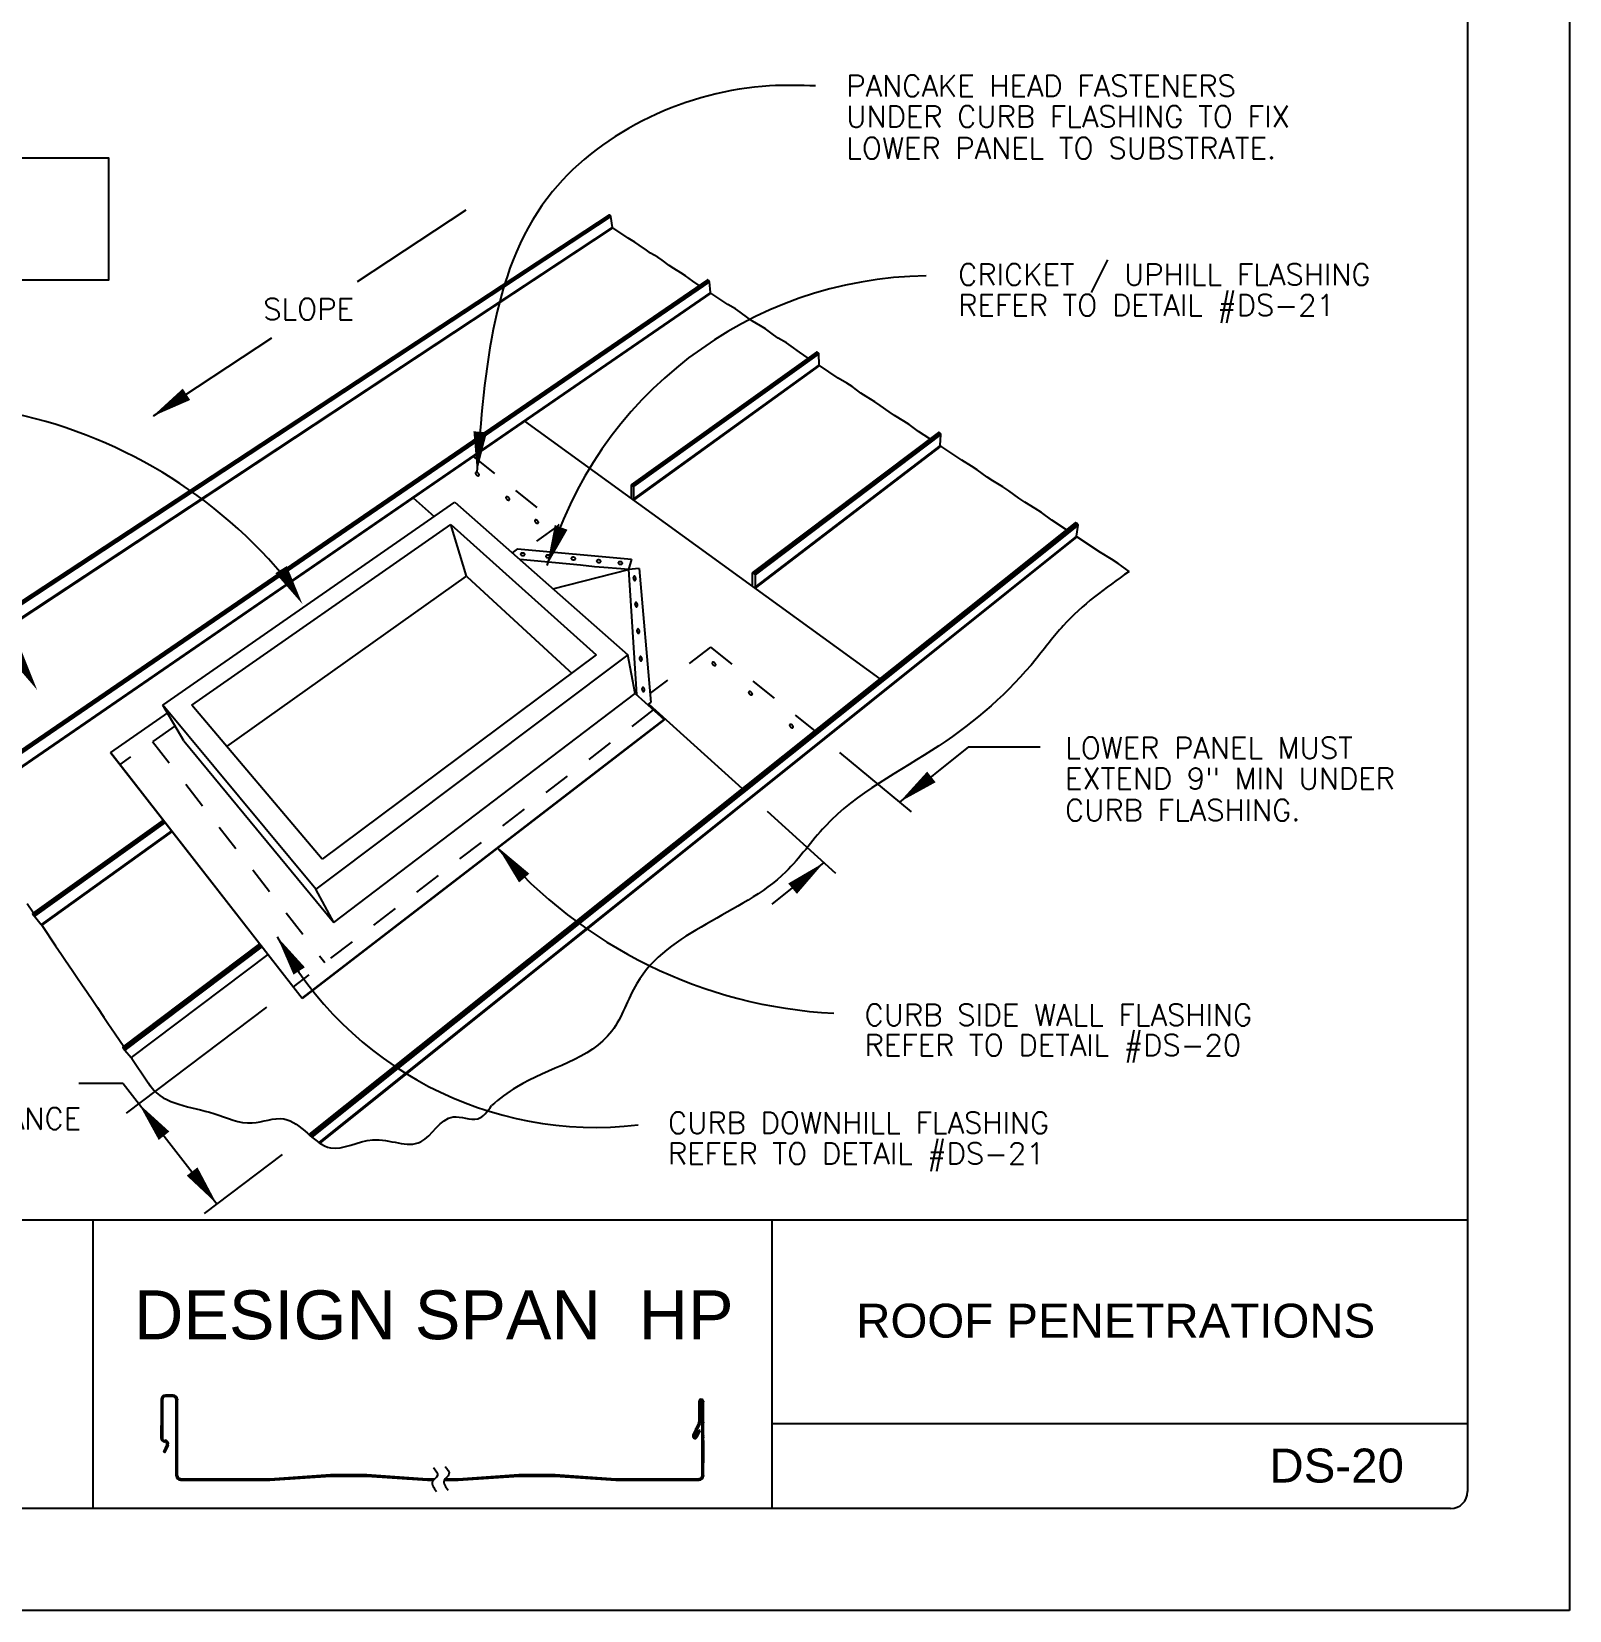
# Model space of a CAD drawing. Extents: x 137.7 to 146.2, y -37.9 to -26.9.
# Drawn here: x 140.54 to 146.21, y -37.87 to -32.06 of the extents above; entities that cross this region are included whole.
import ezdxf

# ---------------------------------------------------------------- set-up
doc = ezdxf.new("R2010")
doc.units = 0
doc.header["$LTSCALE"] = 0.5
doc.header["$MEASUREMENT"] = 0
doc.linetypes.add('HIDDEN2', pattern=[0.1875, 0.125, -0.0625])
doc.layers.get('0').update_dxf_attribs({"linetype": 'CONTINUOUS'})
for name, color, linetype in [('BORDER', 9, 'CONTINUOUS'), ('DIM', 4, 'CONTINUOUS'), ('DWG', 2, 'CONTINUOUS')]:
    doc.layers.add(name, color=color, linetype=linetype)
doc.styles.add('ROMAND', font='romand.shx')
doc.styles.get("Standard").update_dxf_attribs({"font": 'romans.shx'})

msp = doc.modelspace()

# ---------------------------------------------------------------- linework, layer by layer
at = {"color": 5}
for p, q in [((142.142, -32.7131), (141.7412, -32.9771)), ((141.4265, -33.1843), (140.9896, -33.472))]:
    msp.add_line(p, q, dxfattribs=at)
msp.add_lwpolyline([(138.4964, -32.5207), (140.8256, -32.5207), (140.8256, -32.9709), (138.4964, -32.9709)], close=True, dxfattribs=at)
at = {"layer": 'BORDER'}
for p, q in [((146.2055, -26.8697), (146.2055, -37.8697)), ((145.8305, -27.3072), (145.8305, -37.4322)), ((145.8305, -36.4322), (138.268, -36.4322)), ((140.768, -36.4322), (140.768, -37.4947)), ((143.268, -36.4322), (143.268, -37.4947)), ((141.0191, -37.0935), (141.0191, -37.2362)), ((141.0245, -37.0935), (141.0245, -37.2362)), ((141.0635, -37.077), (141.0356, -37.077)), ((141.0635, -37.0824), (141.0356, -37.0824)), ((141.0746, -37.3737), (141.0746, -37.0935)), ((141.08, -37.3737), (141.08, -37.0935)), ((142.9998, -37.1006), (142.9998, -37.1755)), ((143.0052, -37.1006), (143.0052, -37.1755)), ((143.0082, -37.0976), (143.0082, -37.0976)), ((143.0113, -37.3737), (143.0113, -37.1006)), ((143.0167, -37.3737), (143.0167, -37.1006)), ((141.0191, -37.2362), (141.0191, -37.1891)), ((142.9988, -37.1802), (142.978, -37.2248)), ((143.0037, -37.1824), (142.9828, -37.2271)), ((142.9884, -37.2296), (142.9995, -37.2058)), ((142.9932, -37.2319), (143.0043, -37.2081)), ((143.0043, -37.2081), (142.9995, -37.2058)), ((145.8305, -37.1822), (143.268, -37.1822)), ((141.0402, -37.2589), (141.0279, -37.2852)), ((141.0321, -37.2434), (141.0328, -37.2433)), ((141.0325, -37.2487), (141.0332, -37.2487)), ((141.045, -37.2611), (141.0328, -37.2874)), ((142.982, -37.236), (142.982, -37.236)), ((142.9843, -37.2311), (142.9843, -37.2311)), ((143.0167, -37.2436), (143.0167, -37.3267)), ((141.0328, -37.2874), (141.0279, -37.2852)), ((141.091, -37.3848), (141.4192, -37.3848)), ((141.4192, -37.3848), (141.6429, -37.3697)), ((141.4192, -37.3901), (141.6429, -37.3751)), ((141.6429, -37.3697), (141.777, -37.3697)), ((141.6429, -37.3751), (141.777, -37.3751)), ((141.777, -37.3697), (142.0007, -37.3848)), ((141.777, -37.3751), (142.0007, -37.3901)), ((142.0007, -37.3848), (142.0278, -37.3848)), ((142.0662, -37.3848), (142.1128, -37.3848)), ((142.1128, -37.3848), (142.3365, -37.3697)), ((142.1128, -37.3901), (142.3365, -37.3751)), ((142.3365, -37.3697), (142.4706, -37.3697)), ((142.3365, -37.3751), (142.4706, -37.3751)), ((142.4706, -37.3697), (142.6943, -37.3848)), ((142.4706, -37.3751), (142.6943, -37.3901)), ((142.6943, -37.3848), (143.0002, -37.3848)), ((141.091, -37.3901), (141.4192, -37.3901)), ((142.0007, -37.3901), (142.0228, -37.3901)), ((142.0624, -37.3901), (142.1128, -37.3901)), ((142.6943, -37.3901), (143.0002, -37.3901)), ((145.768, -37.4947), (138.3305, -37.4947)), ((146.2055, -37.8697), (137.7055, -37.8697))]:
    msp.add_line(p, q, dxfattribs=at)
for centre, radius, start, end in [((141.0356, -37.0935), 0.0165, 90, 180), ((141.0356, -37.0935), 0.0111, 90, 180), ((141.0635, -37.0935), 0.0165, 0, 90), ((141.0635, -37.0935), 0.0111, 0, 90), ((143.0082, -37.1006), 0.00841, 90, 180), ((143.0082, -37.1006), 0.00841, 0, 90), ((143.0082, -37.1006), 0.00304, 90, 180), ((143.0082, -37.1006), 0.00304, 360, 90), ((142.9887, -37.1755), 0.0111, 335, 0), ((142.9887, -37.1755), 0.0165, 335, 0), ((141.0316, -37.2362), 0.0125, 180, 274), ((141.0316, -37.2362), 0.00716, 180, 274), ((141.0337, -37.2558), 0.0125, 335, 94), ((141.0337, -37.2558), 0.00716, 335, 94), ((142.9856, -37.2283), 0.00841, 155, 245), ((142.9856, -37.2283), 0.00841, 245, 335), ((142.9856, -37.2283), 0.00304, 155, 245), ((142.9856, -37.2283), 0.00304, 245, 335), ((141.091, -37.3737), 0.0165, 180, 270), ((141.091, -37.3737), 0.0111, 180, 270), ((143.0002, -37.3737), 0.0111, 270, 360), ((143.0002, -37.3737), 0.0165, 270, 0), ((145.768, -37.4322), 0.0625, 270, 0)]:
    msp.add_arc(centre, radius, start, end, dxfattribs=at)
for points in [[(142.023, -37.3438), (142.0367, -37.373), (142.0192, -37.3954), (142.0337, -37.4319)], [(142.0659, -37.3391), (142.0795, -37.3683), (142.0621, -37.3907), (142.0765, -37.4272)]]:
    msp.add_spline(points, degree=3, dxfattribs=at)
for p in [(141.08, -37.0935), (143.0167, -37.1006), (142.9891, -37.201), (142.9998, -37.1779), (142.9998, -37.1779), (143.0167, -37.1779), (143.0167, -37.2324), (143.0169, -37.2268), (141.0328, -37.2874), (141.0328, -37.2874), (143.0167, -37.3156), (141.08, -37.3737), (141.091, -37.3848), (141.9251, -37.3848), (141.9251, -37.3848), (143.0002, -37.3848), (143.0167, -37.3737)]:
    msp.add_point(p, dxfattribs=at)
at = {"layer": 'DIM', "color": 5}
for p, q in [((143.5176, -34.7105), (143.781, -34.9288)), ((143.9929, -34.689), (143.7381, -34.8932)), ((143.9929, -34.689), (144.2569, -34.689)), ((143.2507, -34.9266), (143.5027, -35.1545)), ((143.4601, -35.1159), (143.2688, -35.2691)), ((141.4076, -35.6481), (140.8913, -36.0388)), ((140.8796, -35.9298), (140.7165, -35.9298)), ((140.8796, -35.9298), (141.2247, -36.3726)), ((141.4657, -36.1902), (141.1783, -36.4077))]:
    msp.add_line(p, q, dxfattribs=at)
for points in [[(140.987, -33.4731, 0, 0.05, 0), (141.1128, -33.3913, 0.05, 0.05, 0)], [(142.1824, -33.679, 0, 0.05, 0), (142.1944, -33.5295, 0.05, 0.05, 0)], [(142.4403, -34.0219, 0, 0.05, 0), (142.4925, -33.8813, 0.05, 0.05, 0)], [(141.5402, -34.1644, 0, 0.05, 0), (141.4614, -34.0367, 0.05, 0.05, 0)], [(140.5633, -34.4803, 0, 0.05, 0), (140.4854, -34.3522, 0.05, 0.05, 0)], [(143.7381, -34.8932, 0, 0.05, 0), (143.8559, -34.8004, 0.05, 0.05, 0)], [(142.2589, -35.0588, 0, 0.05, 0), (142.3565, -35.1727, 0.05, 0.05, 0)], [(143.4601, -35.1159, 0, 0.05, 0), (143.3448, -35.2119, 0.05, 0.05, 0)], [(141.4466, -35.3888, 0, 0.05, 0), (141.5279, -35.5149, 0.05, 0.05, 0)], [(140.9374, -36.0039, 0, 0.05, 0), (141.0302, -36.1217, 0.05, 0.05, 0)], [(141.2247, -36.3726, 0, 0.05, 0), (141.1336, -36.2534, 0.05, 0.05, 0)]]:
    msp.add_lwpolyline(points, format="xyseb", dxfattribs=at)
for centre, radius, start, end in [((143.8569, -34.4286), 1.4738, 90.78271, 163.982), ((140.0993, -35.2115), 1.79, 38.92964, 78.94965), ((143.5831, -33.9292), 1.7433, 220.55234, 267.1445), ((142.6207, -34.7578), 1.3329, 208.25566, 276.67845)]:
    msp.add_arc(centre, radius, start, end, dxfattribs=at)
msp.add_spline([(143.4294, -32.2554), (143.2603, -32.2554), (142.4613, -32.644), (142.1824, -33.679)], degree=3, dxfattribs=at)
at = {"layer": 'DWG'}
for p, q in [((142.6689, -32.7311), (139.9959, -34.4884)), ((142.6701, -32.7313), (139.9964, -34.4892)), ((142.6733, -32.7334), (139.9986, -34.4925)), ((142.6733, -32.7334), (142.6701, -32.7313)), ((142.6755, -32.737), (140.0015, -34.4964)), ((142.6815, -32.7765), (140.0279, -34.5289)), ((142.6829, -32.7788), (140.0298, -34.5315)), ((142.6815, -32.7765), (142.6755, -32.737)), ((142.7391, -32.8162), (142.6829, -32.7788)), ((142.7645, -32.8312), (142.7391, -32.8162)), ((142.78, -32.8415), (142.7645, -32.8312)), ((142.8063, -32.861), (142.78, -32.8415)), ((142.8221, -32.8714), (142.8063, -32.861)), ((142.8481, -32.8868), (142.8221, -32.8714)), ((142.864, -32.8974), (142.8481, -32.8868)), ((142.8909, -32.9173), (142.864, -32.8974)), ((142.907, -32.928), (142.8909, -32.9173)), ((142.9338, -32.9438), (142.907, -32.928)), ((142.9501, -32.9546), (142.9338, -32.9438)), ((142.9776, -32.9749), (142.9501, -32.9546)), ((143.0311, -32.9703), (140.2544, -34.8715)), ((143.0326, -32.9705), (140.255, -34.8725)), ((143.0361, -32.9728), (140.2575, -34.8763)), ((143.0384, -32.9766), (140.2605, -34.8803)), ((143.0422, -33.0165), (140.2865, -34.9118)), ((143.0438, -33.019), (140.2885, -34.9145)), ((143.0013, -32.9907), (142.9776, -32.9749)), ((143.0361, -32.9728), (143.0326, -32.9705)), ((143.0422, -33.0165), (143.0384, -32.9766)), ((143.1059, -33.0603), (143.0438, -33.019)), ((143.1342, -33.0771), (143.1059, -33.0603)), ((143.1514, -33.0886), (143.1342, -33.0771)), ((143.1804, -33.1099), (143.1514, -33.0886)), ((143.1978, -33.1215), (143.1804, -33.1099)), ((143.2269, -33.1388), (143.1978, -33.1215)), ((143.2445, -33.1505), (143.2269, -33.1388)), ((143.2742, -33.1723), (143.2445, -33.1505)), ((143.2921, -33.1842), (143.2742, -33.1723)), ((143.3219, -33.202), (143.2921, -33.1842)), ((143.4331, -33.2357), (142.7501, -33.725)), ((143.4349, -33.236), (142.7519, -33.7253)), ((143.4388, -33.2386), (142.7564, -33.7277)), ((143.4411, -33.2425), (142.7595, -33.7313)), ((143.34, -33.214), (143.3219, -33.202)), ((143.3704, -33.2364), (143.34, -33.214)), ((143.4024, -33.2577), (143.3704, -33.2364)), ((143.4388, -33.2386), (143.4349, -33.236)), ((143.4424, -33.2827), (143.4411, -33.2425)), ((143.4424, -33.2827), (142.7595, -33.7762)), ((143.444, -33.2853), (142.7595, -33.781)), ((143.5131, -33.3313), (143.444, -33.2853)), ((143.5448, -33.3503), (143.5131, -33.3313)), ((143.5639, -33.363), (143.5448, -33.3503)), ((143.5961, -33.3866), (143.5639, -33.363)), ((143.6155, -33.3995), (143.5961, -33.3866)), ((143.6481, -33.419), (143.6155, -33.3995)), ((143.6677, -33.4321), (143.6481, -33.419)), ((143.7007, -33.4562), (143.6677, -33.4321)), ((143.7206, -33.4695), (143.7007, -33.4562)), ((143.7541, -33.4896), (143.7206, -33.4695)), ((143.7743, -33.503), (143.7541, -33.4896)), ((142.3582, -33.4906), (143.6663, -34.4389)), ((143.8817, -33.5321), (143.1964, -34.0492)), ((143.884, -33.5324), (143.1985, -34.0496)), ((143.8883, -33.5353), (143.2035, -34.0523)), ((143.8908, -33.5394), (143.2067, -34.056)), ((143.8082, -33.5277), (143.7743, -33.503)), ((143.8503, -33.5558), (143.8082, -33.5277)), ((143.8883, -33.5353), (143.884, -33.5324)), ((143.8888, -33.5797), (143.8908, -33.5394)), ((143.8888, -33.5797), (143.2061, -34.1012)), ((143.8904, -33.5824), (143.2067, -34.1057)), ((143.9677, -33.6339), (143.8904, -33.5824)), ((144.0034, -33.6554), (143.9677, -33.6339)), ((144.0249, -33.6697), (144.0034, -33.6554)), ((144.0608, -33.6958), (144.0249, -33.6697)), ((144.0825, -33.7103), (144.0608, -33.6958)), ((144.1193, -33.7325), (144.0825, -33.7103)), ((141.948, -33.7729), (142.0255, -33.8414)), ((142.7501, -33.725), (142.7501, -33.7748)), ((142.7595, -33.7313), (142.7595, -33.781)), ((144.1414, -33.7472), (144.1193, -33.7325)), ((144.1782, -33.774), (144.1414, -33.7472)), ((144.2006, -33.7889), (144.1782, -33.774)), ((141.0259, -34.5356), (142.1016, -33.7885)), ((142.1016, -33.7885), (142.7379, -34.351)), ((144.2384, -33.8117), (144.2006, -33.7889)), ((144.2611, -33.8268), (144.2384, -33.8117)), ((144.299, -33.8544), (144.2611, -33.8268)), ((141.1325, -34.5363), (142.0862, -33.8702)), ((144.3857, -33.865), (141.563, -36.1165)), ((144.3885, -33.8654), (141.5649, -36.1181)), ((144.3935, -33.8686), (141.57, -36.1225)), ((144.396, -33.8729), (141.5745, -36.1263)), ((142.1435, -34.0604), (142.0862, -33.8702)), ((142.0862, -33.8702), (142.6211, -34.3511)), ((144.3536, -33.8907), (144.299, -33.8544)), ((144.3935, -33.8686), (144.3885, -33.8654)), ((144.3899, -33.9131), (144.396, -33.8729)), ((144.3899, -33.9131), (141.6007, -36.1467)), ((144.3916, -33.916), (141.604, -36.149)), ((144.4787, -33.974), (144.3916, -33.916)), ((142.3322, -33.9607), (142.3124, -33.9748)), ((142.3322, -33.9607), (142.7521, -33.9987)), ((142.5635, -34.02), (142.3405, -33.9997)), ((142.7521, -33.9987), (142.741, -34.0362)), ((144.5192, -33.9985), (144.4787, -33.974)), ((144.5434, -34.0146), (144.5192, -33.9985)), ((141.2609, -34.6879), (142.1435, -34.0604)), ((142.1435, -34.0604), (142.1463, -34.063)), ((142.1463, -34.063), (142.5213, -34.4082)), ((142.4623, -34.1074), (142.741, -34.0362)), ((142.6157, -34.0264), (142.5635, -34.02)), ((142.6501, -34.0296), (142.6157, -34.0264)), ((142.7123, -34.0336), (142.6501, -34.0296)), ((142.741, -34.0362), (142.7123, -34.0336)), ((142.7799, -34.0325), (142.741, -34.0362)), ((142.7413, -34.0409), (142.741, -34.0362)), ((142.741, -34.0362), (142.7697, -34.4973)), ((142.7799, -34.0325), (142.8233, -34.5263)), ((143.1964, -34.0492), (143.1964, -34.0988)), ((143.2067, -34.056), (143.2067, -34.1057)), ((144.5837, -34.0438), (144.5434, -34.0146)), ((142.7379, -34.351), (141.5893, -35.2137)), ((142.6211, -34.3511), (141.613, -35.1033)), ((142.7651, -34.4932), (142.7379, -34.351)), ((142.5213, -34.4082), (142.5317, -34.4178)), ((141.5893, -35.2137), (141.0259, -34.5356)), ((141.103, -34.6671), (141.0259, -34.5356)), ((141.613, -35.1033), (141.1325, -34.5363)), ((141.6558, -35.3365), (142.7651, -34.4932)), ((142.7651, -34.4932), (142.8714, -34.589)), ((142.8117, -34.5352), (142.8233, -34.5263)), ((142.8152, -34.5325), (143.159, -34.8435)), ((141.0426, -34.5641), (140.8329, -34.7102)), ((141.5385, -35.6156), (142.8714, -34.589)), ((142.8717, -34.5903), (141.5392, -35.6168)), ((142.8714, -34.589), (142.8717, -34.5903)), ((140.8337, -34.7115), (140.8329, -34.7102)), ((140.8329, -34.7102), (141.5385, -35.6156)), ((141.103, -34.6671), (141.6558, -35.3365)), ((141.5392, -35.6168), (140.8337, -34.7115)), ((141.0269, -34.9594), (140.5461, -35.3038)), ((141.0278, -34.9605), (140.5468, -35.3051)), ((141.0309, -34.9645), (140.5497, -35.3093)), ((141.0341, -34.9686), (140.5529, -35.3136)), ((141.0575, -34.9986), (140.5781, -35.3436)), ((141.0596, -35.0014), (140.5802, -35.3464)), ((141.6558, -35.3365), (141.5893, -35.2137)), ((140.5262, -35.2665), (140.5497, -35.3012)), ((140.5468, -35.3051), (140.5497, -35.3093)), ((140.5529, -35.3136), (140.5781, -35.3436)), ((140.5802, -35.3464), (140.6311, -35.4217)), ((140.6311, -35.4217), (140.6531, -35.4548)), ((140.6531, -35.4548), (140.6673, -35.4758)), ((141.3822, -35.4154), (140.8778, -35.7955)), ((141.3834, -35.4168), (140.8788, -35.7971)), ((141.3868, -35.4213), (140.882, -35.8019)), ((141.3902, -35.4256), (140.8854, -35.8064)), ((141.4121, -35.4537), (140.9094, -35.8341)), ((140.6673, -35.4758), (140.6924, -35.5125)), ((140.6924, -35.5125), (140.7068, -35.5338)), ((140.7068, -35.5338), (140.7296, -35.568)), ((140.7296, -35.568), (140.7442, -35.5896)), ((140.7442, -35.5896), (140.77, -35.6274)), ((140.77, -35.6274), (140.7848, -35.6494)), ((141.5385, -35.6156), (141.5392, -35.6168)), ((140.7848, -35.6494), (140.8084, -35.6847)), ((140.8084, -35.6847), (140.8235, -35.707)), ((140.8235, -35.707), (140.8501, -35.746)), ((140.8501, -35.746), (140.8816, -35.7926)), ((140.8788, -35.7971), (140.882, -35.8019)), ((140.8854, -35.8064), (140.9094, -35.8341)), ((140.9116, -35.8371), (140.9697, -35.923)), ((140.9697, -35.923), (140.9824, -35.9421))]:
    msp.add_line(p, q, dxfattribs=at)
at = {"layer": 'DWG', "color": 46, "linetype": 'HIDDEN2'}
for p, q in [((142.169, -33.6208), (142.4836, -33.8733)), ((142.4836, -33.8733), (142.3582, -33.9631)), ((143.0429, -34.322), (142.8203, -34.4924)), ((143.0429, -34.322), (143.4267, -34.63)), ((142.8319, -34.5533), (141.5059, -35.5737)), ((141.0708, -34.6121), (140.8669, -34.7541)), ((140.9878, -34.6698), (141.6224, -35.484))]:
    msp.add_line(p, q, dxfattribs=at)
at = {"layer": 'DWG', "flags": 128}
for points in [[(142.6701, -32.7313, 0.008636), (142.67, -32.7313, 0.015658), (142.6699, -32.7312, 0.001118), (142.6698, -32.7312, 0.008587), (142.6698, -32.7312, 0.010381), (142.6697, -32.7311, 0.009735), (142.6697, -32.7311, 0.011886), (142.6696, -32.7311, 0.011129), (142.6695, -32.7311, 0.013652), (142.6695, -32.7311, 0.012796), (142.6694, -32.731, 0.015642), (142.6694, -32.731, 0.014729), (142.6693, -32.731, 0.017734), (142.6692, -32.731, 0.016846), (142.6692, -32.731, 0.019684), (142.6691, -32.731, 0.018942), (142.6691, -32.731, 0.021136), (142.6691, -32.7311, 0.005905), (142.669, -32.7311, 0.036498), (142.669, -32.7311, 0.02101), (142.6689, -32.7311)], [(142.6755, -32.737, 0.011155), (142.6754, -32.7367, 0.021343), (142.6754, -32.7366, 0.001869), (142.6753, -32.7363, 0.011006), (142.6753, -32.7362, 0.009303), (142.6752, -32.736, 0.009761), (142.6751, -32.7358, 0.008784), (142.675, -32.7356, 0.009019), (142.6749, -32.7354, 0.008626), (142.6748, -32.7352, 0.00867), (142.6747, -32.735, 0.008805), (142.6746, -32.7348, 0.008665), (142.6744, -32.7346, 0.009347), (142.6743, -32.7344, 0.009003), (142.6741, -32.7342, 0.010331), (142.674, -32.7341, 0.009734), (142.6738, -32.7339, 0.011905), (142.6738, -32.7339, 0.002181), (142.6735, -32.7336, 0.023119), (142.6734, -32.7336, 0.012086), (142.6733, -32.7334)], [(142.6829, -32.7788, -0.011941), (142.6828, -32.7787, -0.022851), (142.6827, -32.7787, -0.002131), (142.6826, -32.7785, -0.011764), (142.6825, -32.7785, -0.009647), (142.6824, -32.7784, -0.010228), (142.6824, -32.7783, -0.00894), (142.6823, -32.7782, -0.009273), (142.6822, -32.7781, -0.008621), (142.6821, -32.7779, -0.008752), (142.682, -32.7778, -0.008643), (142.6819, -32.7777, -0.00859), (142.6818, -32.7775, -0.009009), (142.6818, -32.7774, -0.008764), (142.6817, -32.7773, -0.00977), (142.6816, -32.7771, -0.0093), (142.6816, -32.777, -0.011041), (142.6816, -32.7769, -0.001881), (142.6815, -32.7767, -0.021422), (142.6815, -32.7766, -0.011192), (142.6815, -32.7765)], [(143.0326, -32.9705, 0.008889), (143.0324, -32.9705, 0.016114), (143.0324, -32.9704, 0.001183), (143.0322, -32.9703, 0.00884), (143.0322, -32.9703, 0.010599), (143.0321, -32.9703, 0.009963), (143.0321, -32.9703, 0.012084), (143.032, -32.9702, 0.011335), (143.0319, -32.9702, 0.013835), (143.0318, -32.9702, 0.012984), (143.0317, -32.9702, 0.01582), (143.0317, -32.9702, 0.014906), (143.0316, -32.9702, 0.017925), (143.0315, -32.9702, 0.017028), (143.0315, -32.9702, 0.019911), (143.0314, -32.9702, 0.019151), (143.0313, -32.9702, 0.021423), (143.0313, -32.9702, 0.006061), (143.0312, -32.9702, 0.036964), (143.0312, -32.9703, 0.021304), (143.0311, -32.9703)], [(143.0384, -32.9766, 0.012706), (143.0383, -32.9763, 0.024126), (143.0383, -32.9762, 0.002395), (143.0382, -32.9758, 0.01253), (143.0382, -32.9758, 0.010373), (143.0381, -32.9755, 0.010964), (143.038, -32.9753, 0.009638), (143.0379, -32.9751, 0.009979), (143.0378, -32.9749, 0.009303), (143.0377, -32.9747, 0.009438), (143.0376, -32.9745, 0.009323), (143.0375, -32.9743, 0.009269), (143.0373, -32.9741, 0.009699), (143.0372, -32.9739, 0.009449), (143.037, -32.9737, 0.010482), (143.0369, -32.9735, 0.010005), (143.0367, -32.9734, 0.011777), (143.0367, -32.9733, 0.002121), (143.0364, -32.9731, 0.022663), (143.0363, -32.973, 0.011929), (143.0361, -32.9728)], [(143.0438, -33.019, -0.011786), (143.0436, -33.0189, -0.022403), (143.0435, -33.0188, -0.002073), (143.0434, -33.0186, -0.011637), (143.0433, -33.0186, -0.009912), (143.0432, -33.0185, -0.010375), (143.0431, -33.0184, -0.00938), (143.043, -33.0183, -0.009618), (143.0429, -33.0181, -0.009218), (143.0428, -33.018, -0.009262), (143.0427, -33.0179, -0.009405), (143.0427, -33.0177, -0.00926), (143.0426, -33.0176, -0.009965), (143.0425, -33.0174, -0.009613), (143.0424, -33.0173, -0.010973), (143.0424, -33.0172, -0.010368), (143.0423, -33.017, -0.01257), (143.0423, -33.017, -0.00241), (143.0423, -33.0167, -0.024217), (143.0422, -33.0167, -0.01275), (143.0422, -33.0165)], [(143.4349, -33.236, 0.009145), (143.4347, -33.2359, 0.016578), (143.4347, -33.2359, 0.00125), (143.4345, -33.2358, 0.009094), (143.4344, -33.2358, 0.010797), (143.4343, -33.2357, 0.010177), (143.4342, -33.2357, 0.012252), (143.4341, -33.2357, 0.011514), (143.434, -33.2356, 0.013986), (143.434, -33.2356, 0.013138), (143.4339, -33.2356, 0.015978), (143.4338, -33.2356, 0.015054), (143.4337, -33.2356, 0.018125), (143.4336, -33.2356, 0.017202), (143.4335, -33.2356, 0.020201), (143.4334, -33.2356, 0.019398), (143.4333, -33.2356, 0.021846), (143.4333, -33.2356, 0.006296), (143.4332, -33.2357, 0.037673), (143.4332, -33.2357, 0.02174), (143.4331, -33.2357)], [(143.4411, -33.2425, 0.014647), (143.4411, -33.2422, 0.02753), (143.4411, -33.2421, 0.003131), (143.441, -33.2418, 0.014435), (143.441, -33.2417, 0.011688), (143.4409, -33.2415, 0.01245), (143.4408, -33.2412, 0.01066), (143.4408, -33.241, 0.011141), (143.4407, -33.2408, 0.01009), (143.4405, -33.2406, 0.010343), (143.4404, -33.2404, 0.009902), (143.4403, -33.2401, 0.009958), (143.4401, -33.2399, 0.010074), (143.44, -33.2397, 0.009937), (143.4398, -33.2395, 0.010625), (143.4396, -33.2394, 0.010281), (143.4395, -33.2392, 0.011623), (143.4394, -33.2391, 0.002056), (143.4391, -33.2389, 0.022171), (143.439, -33.2388, 0.011751), (143.4388, -33.2386)], [(143.444, -33.2853, -0.011611), (143.4438, -33.2852, -0.021919), (143.4437, -33.2851, -0.002009), (143.4435, -33.285, -0.011485), (143.4435, -33.2849, -0.010183), (143.4434, -33.2848, -0.010515), (143.4433, -33.2847, -0.00986), (143.4432, -33.2846, -0.009987), (143.4431, -33.2844, -0.009899), (143.443, -33.2843, -0.009834), (143.4429, -33.2841, -0.010303), (143.4428, -33.284, -0.010039), (143.4427, -33.2838, -0.011122), (143.4426, -33.2837, -0.010628), (143.4426, -33.2835, -0.012458), (143.4425, -33.2834, -0.011679), (143.4425, -33.2833, -0.014482), (143.4425, -33.2832, -0.003152), (143.4424, -33.283, -0.027638), (143.4424, -33.2829, -0.014698), (143.4424, -33.2827)], [(143.884, -33.5324, 0.009388), (143.8838, -33.5323, 0.017031), (143.8837, -33.5322, 0.001316), (143.8835, -33.5321, 0.009334), (143.8835, -33.5321, 0.010955), (143.8833, -33.5321, 0.010358), (143.8832, -33.532, 0.012368), (143.8831, -33.532, 0.011644), (143.883, -33.5319, 0.014085), (143.8828, -33.5319, 0.013235), (143.8827, -33.5319, 0.016099), (143.8826, -33.5319, 0.015152), (143.8825, -33.5319, 0.018333), (143.8824, -33.5319, 0.017358), (143.8823, -33.5319, 0.020577), (143.8822, -33.5319, 0.019696), (143.8821, -33.5319, 0.022466), (143.882, -33.5319, 0.006647), (143.8819, -33.532, 0.038734), (143.8818, -33.532, 0.022381), (143.8817, -33.5321)], [(143.8908, -33.5394, 0.017106), (143.8908, -33.5391, 0.031718), (143.8908, -33.539, 0.004182), (143.8907, -33.5386, 0.016851), (143.8907, -33.5385, 0.013335), (143.8906, -33.5383, 0.014314), (143.8906, -33.5381, 0.011904), (143.8905, -33.5379, 0.012568), (143.8904, -33.5376, 0.011014), (143.8902, -33.5374, 0.011422), (143.8901, -33.5372, 0.010556), (143.89, -33.537, 0.010749), (143.8898, -33.5367, 0.010474), (143.8897, -33.5365, 0.010472), (143.8895, -33.5363, 0.010758), (143.8893, -33.5361, 0.010561), (143.8891, -33.5359, 0.01144), (143.8891, -33.5359, 0.001985), (143.8887, -33.5356, 0.021639), (143.8886, -33.5355, 0.011549), (143.8883, -33.5353)], [(143.8904, -33.5824, -0.011412), (143.8902, -33.5823, -0.021395), (143.8901, -33.5822, -0.00194), (143.8899, -33.582, -0.011303), (143.8899, -33.582, -0.010457), (143.8898, -33.5819, -0.010644), (143.8896, -33.5817, -0.010386), (143.8895, -33.5816, -0.010379), (143.8894, -33.5815, -0.01068), (143.8893, -33.5813, -0.010478), (143.8892, -33.5812, -0.011372), (143.8891, -33.581, -0.010953), (143.889, -33.5809, -0.012541), (143.889, -33.5807, -0.011862), (143.8889, -33.5805, -0.014321), (143.8889, -33.5804, -0.01332), (143.8888, -33.5803, -0.016907), (143.8888, -33.5802, -0.004211), (143.8888, -33.58, -0.031847), (143.8888, -33.5799, -0.017169), (143.8888, -33.5797)], [(144.3885, -33.8654, 0.009599), (144.3883, -33.8652, 0.017439), (144.3882, -33.8652, 0.001375), (144.3879, -33.865, 0.00954), (144.3879, -33.865, 0.011043), (144.3877, -33.8649, 0.010478), (144.3876, -33.8649, 0.012401), (144.3874, -33.8648, 0.011694), (144.3873, -33.8648, 0.014101), (144.3871, -33.8648, 0.013243), (144.387, -33.8647, 0.016163), (144.3868, -33.8647, 0.015172), (144.3867, -33.8647, 0.018544), (144.3865, -33.8647, 0.01748), (144.3864, -33.8647, 0.021069), (144.3863, -33.8647, 0.020055), (144.3862, -33.8648, 0.023364), (144.3861, -33.8648, 0.007173), (144.3859, -33.8649, 0.040296), (144.3859, -33.8649, 0.023316), (144.3857, -33.865)], [(144.396, -33.8729, 0.020259), (144.396, -33.8727, 0.03687), (144.396, -33.8725, 0.005704), (144.396, -33.8722, 0.019953), (144.396, -33.8721, 0.015446), (144.3959, -33.8719, 0.016698), (144.3959, -33.8716, 0.013445), (144.3958, -33.8714, 0.014351), (144.3957, -33.8712, 0.012115), (144.3955, -33.8709, 0.012727), (144.3954, -33.8707, 0.011298), (144.3953, -33.8704, 0.011667), (144.3951, -33.8702, 0.0109), (144.3949, -33.87, 0.011061), (144.3947, -33.8698, 0.010876), (144.3945, -33.8695, 0.010844), (144.3943, -33.8693, 0.011223), (144.3943, -33.8693, 0.001908), (144.3939, -33.869, 0.021064), (144.3938, -33.8688, 0.011321), (144.3935, -33.8686)], [(144.3916, -33.916, -0.011187), (144.3914, -33.9158, -0.02083), (144.3913, -33.9157, -0.001865), (144.391, -33.9155, -0.01109), (144.391, -33.9155, -0.010733), (144.3908, -33.9154, -0.010759), (144.3907, -33.9152, -0.010965), (144.3906, -33.9151, -0.010797), (144.3905, -33.9149, -0.011586), (144.3904, -33.9148, -0.011208), (144.3903, -33.9146, -0.012664), (144.3902, -33.9144, -0.01204), (144.3901, -33.9143, -0.014313), (144.39, -33.9141, -0.01339), (144.39, -33.914, -0.016701), (144.3899, -33.9138, -0.015423), (144.3899, -33.9136, -0.02002), (144.3899, -33.9136, -0.005744), (144.3898, -33.9134, -0.037026), (144.3898, -33.9133, -0.020336), (144.3899, -33.9131)], [(140.5461, -35.3038, 0.038893), (140.5461, -35.3038, 0.095565), (140.5461, -35.3039, 0.027614), (140.5461, -35.3039, 0.02875), (140.5461, -35.3039, 0.00616), (140.5461, -35.3039, 0.011694), (140.5461, -35.304, 0.004224), (140.5462, -35.304, 0.006193), (140.5462, -35.3041, 0.002965), (140.5462, -35.3041, 0.003842), (140.5463, -35.3042, 0.002176), (140.5463, -35.3043, 0.002639), (140.5463, -35.3043, 0.001674), (140.5464, -35.3044, 0.001947), (140.5465, -35.3045, 0.001342), (140.5465, -35.3046, 0.001516), (140.5466, -35.3047, 0.001114), (140.5466, -35.3047, 0.000021), (140.5467, -35.3049, 0.002162), (140.5468, -35.305, 0.001138), (140.5468, -35.3051)], [(140.5497, -35.3093, 0.001255), (140.5499, -35.3096, 0.002596), (140.55, -35.3097, 0.000026), (140.5503, -35.3102, 0.001235), (140.5503, -35.3102, 0.001041), (140.5505, -35.3104, 0.001092), (140.5506, -35.3107, 0.000998), (140.5508, -35.3109, 0.001017), (140.551, -35.3111, 0.001003), (140.5512, -35.3114, 0.000995), (140.5513, -35.3116, 0.001059), (140.5515, -35.3118, 0.00102), (140.5517, -35.3121, 0.001175), (140.5518, -35.3123, 0.001098), (140.552, -35.3125, 0.001379), (140.5522, -35.3127, 0.001242), (140.5523, -35.3129, 0.00173), (140.5523, -35.3129, 0.000052), (140.5526, -35.3133, 0.003788), (140.5527, -35.3134, 0.001777), (140.5529, -35.3136)], [(140.5781, -35.3436, -0.001783), (140.5782, -35.3437, -0.003803), (140.5783, -35.3438, -0.000053), (140.5784, -35.344, -0.001734), (140.5784, -35.344, -0.00124), (140.5786, -35.3441, -0.001379), (140.5787, -35.3443, -0.001093), (140.5788, -35.3444, -0.001172), (140.5789, -35.3446, -0.001014), (140.579, -35.3447, -0.001053), (140.5791, -35.3449, -0.000987), (140.5792, -35.345, -0.000997), (140.5793, -35.3452, -0.001007), (140.5795, -35.3454, -0.000989), (140.5796, -35.3455, -0.001078), (140.5797, -35.3457, -0.001029), (140.5798, -35.3458, -0.001216), (140.5798, -35.3458, -0.000025), (140.58, -35.3461, -0.002555), (140.5801, -35.3462, -0.001236), (140.5802, -35.3464)], [(140.8778, -35.7955, 0.037321), (140.8778, -35.7955, 0.092743), (140.8778, -35.7955, 0.026006), (140.8778, -35.7955, 0.02765), (140.8778, -35.7955, 0.005909), (140.8779, -35.7956, 0.011276), (140.8779, -35.7956, 0.004107), (140.8779, -35.7957, 0.006002), (140.8779, -35.7958, 0.002901), (140.878, -35.7959, 0.003745), (140.878, -35.7959, 0.002144), (140.8781, -35.796, 0.00259), (140.8781, -35.7961, 0.001663), (140.8782, -35.7962, 0.001926), (140.8783, -35.7963, 0.001346), (140.8783, -35.7964, 0.001513), (140.8784, -35.7966, 0.00113), (140.8784, -35.7966, 0.000021), (140.8786, -35.7968, 0.002198), (140.8786, -35.7969, 0.001153), (140.8788, -35.7971)], [(140.882, -35.8019, 0.001232), (140.8822, -35.8022, 0.002526), (140.8823, -35.8024, 0.000025), (140.8827, -35.8029, 0.001215), (140.8827, -35.8029, 0.001076), (140.8829, -35.8031, 0.001109), (140.8831, -35.8034, 0.001062), (140.8832, -35.8037, 0.001064), (140.8834, -35.8039, 0.001098), (140.8836, -35.8042, 0.001071), (140.8838, -35.8044, 0.001194), (140.884, -35.8047, 0.00113), (140.8842, -35.8049, 0.001369), (140.8843, -35.8051, 0.001253), (140.8845, -35.8054, 0.001669), (140.8847, -35.8055, 0.001464), (140.8848, -35.8058, 0.002192), (140.8849, -35.8058, 0.000086), (140.8851, -35.8061, 0.004899), (140.8852, -35.8062, 0.002269), (140.8854, -35.8064)], [(140.9094, -35.8341, -0.002276), (140.9095, -35.8342, -0.004918), (140.9095, -35.8343, -0.000086), (140.9097, -35.8345, -0.002197), (140.9097, -35.8345, -0.00146), (140.9098, -35.8346, -0.001668), (140.9099, -35.8348, -0.001246), (140.9101, -35.8349, -0.001364), (140.9102, -35.8351, -0.001122), (140.9103, -35.8352, -0.001187), (140.9104, -35.8354, -0.001061), (140.9105, -35.8356, -0.00109), (140.9107, -35.8357, -0.001053), (140.9108, -35.8359, -0.001052), (140.9109, -35.8361, -0.001095), (140.911, -35.8363, -0.001064), (140.9112, -35.8364, -0.001197), (140.9112, -35.8364, -0.000024), (140.9114, -35.8368, -0.002486), (140.9115, -35.8369, -0.001214), (140.9116, -35.8371)]]:
    msp.add_lwpolyline(points, format="xyb", dxfattribs=at)
at = {"layer": 'DWG'}
for centre, radius, start, end in [((142.7484, -33.7376), 0.0128, 29.56325, 82.00985), ((143.1945, -34.0631), 0.0141, 30.18761, 82.54449)]:
    msp.add_arc(centre, radius, start, end, dxfattribs=at)
at = {"layer": 'DWG', "color": 46, "linetype": 'HIDDEN2', "extrusion": (0, 0, -1)}
for centre, major_axis in [((142.1839, -33.6849), (0.00619, -0.00509)), ((142.2959, -33.7748), (0.00619, -0.00509)), ((142.4021, -33.86), (0.00619, -0.00509)), ((142.3511, -33.9804), (0.00798, -0.00067)), ((142.4437, -33.9882), (0.00798, -0.00067)), ((142.5375, -33.996), (0.00798, -0.00067)), ((142.6311, -34.0058), (0.00798, -0.00067)), ((142.7105, -34.0125), (0.00798, -0.00067)), ((142.763, -34.069), (0.00133, -0.0079)), ((142.7692, -34.1657), (0.00133, -0.0079)), ((142.7764, -34.2634), (0.00133, -0.0079)), ((142.7857, -34.3652), (0.00133, -0.0079)), ((143.0551, -34.384), (0.00619, -0.00509)), ((142.7949, -34.4783), (0.00133, -0.0079)), ((143.1898, -34.492), (0.00619, -0.00509)), ((143.3406, -34.613), (0.00619, -0.00509))]:
    msp.add_ellipse(centre, major_axis=major_axis, ratio=0.57735, dxfattribs=at)
at = {"layer": 'DWG'}
msp.add_open_spline([(144.5837, -34.0438), (144.4974, -34.105), (144.368, -34.1968), (144.1806, -34.455), (143.8881, -34.7092), (143.5117, -34.8912), (143.2427, -35.2917), (142.8078, -35.3814), (142.6757, -35.826), (142.4032, -35.8795), (142.2652, -35.9854), (142.2366, -36.0105)], degree=3, knots=[0, 0, 0, 0, 0.314119, 0.471212, 0.951581, 1.465465, 1.686979, 2.372916, 2.570573, 2.977126, 3.091174, 3.091174, 3.091174, 3.091174], dxfattribs=at)
msp.add_spline([(140.9697, -35.923), (140.9824, -35.9421), (141.2135, -36.0398), (141.355, -36.0745), (141.4716, -36.0597), (141.6428, -36.1663), (141.7992, -36.1365), (141.9754, -36.144), (142.0945, -36.0522), (142.1854, -36.0588), (142.2366, -36.0105)], degree=3, dxfattribs=at)

# ---------------------------------------------------------------- texts
at = {"layer": 'BORDER', "attachment_point": 5, "style": 'ROMAND'}
for s, insert, char_height, width in [('\\pt1.98;{\\fArial|b0|i0|c0|p34;DESIGN SPAN  HP }', (142.0236, -36.7824), 0.18, 2.501468), ('\\pt1.375;{\\fArial|b0|i0|c0|p34;ROOF PENETRATIONS}', (144.5347, -36.8036), 0.125, 2.501468), ('\\pt1.375;{\\fArial|b0|i0|c0|p34;DS-20}', (145.3484, -37.3371), 0.125, 0.609551)]:
    msp.add_mtext(s, dxfattribs=dict(at, insert=insert, char_height=char_height, width=width))
at = {"layer": 'DIM'}
for s, p in [('PANCAKE HEAD FASTENERS', (143.5425, -32.2949)), ('UNDER CURB FLASHING TO FIX', (143.5423, -32.4081)), ('LOWER PANEL TO SUBSTRATE.', (143.5423, -32.5237)), ('CRICKET / UPHILL FLASHING', (143.9545, -32.9895)), ('REFER TO DETAIL #DS-21', (143.9543, -33.1027)), ('SLOPE', (141.3951, -33.1169)), ('LOWER PANEL MUST', (144.348, -34.7327)), ('EXTEND 9" MIN UNDER', (144.3478, -34.8459)), ('CURB FLASHING.', (144.3478, -34.9617)), ('CURB SIDE WALL FLASHING', (143.6097, -35.7163)), ('REFER TO DETAIL #DS-20', (143.6097, -35.827)), ('CLEARANCE', (140.131, -36.0981)), ('CURB DOWNHILL FLASHING', (142.8859, -36.1134)), ('REFER TO DETAIL #DS-21', (142.8857, -36.2266))]:
    msp.add_text(s, height=0.07875, dxfattribs=at).set_placement(p)

doc.saveas('drawing.dxf')
